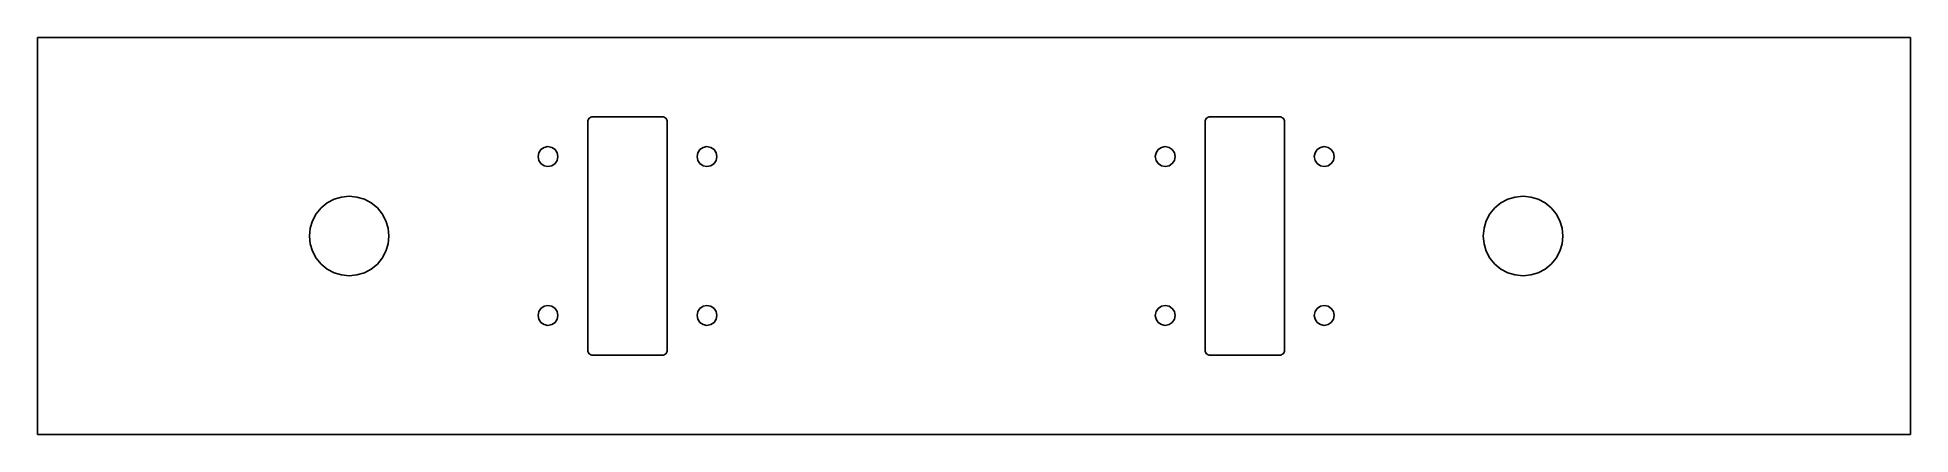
# Model space of a CAD drawing. Header units: millimetres. Extents: x 0 to 1197, y 0 to 254.
import ezdxf

# ---------------------------------------------------------------- set-up
doc = ezdxf.new("R2010")
doc.units = ezdxf.units.MM

msp = doc.modelspace()

# ---------------------------------------------------------------- linework, layer by layer
for p, q in [((1196.8, 254), (0, 254)), ((0, 254), (0, 0)), ((1196.8, 0), (1196.8, 254)), ((351.6, 200.025), (351.661, 200.644)), ((351.6, 53.975), (351.6, 200.025)), ((351.661, 200.644), (351.842, 201.24)), ((351.842, 201.24), (352.135, 201.789)), ((352.135, 201.789), (352.53, 202.27)), ((352.53, 202.27), (353.011, 202.665)), ((353.011, 202.665), (353.56, 202.958)), ((353.56, 202.958), (354.156, 203.139)), ((354.156, 203.139), (354.775, 203.2)), ((354.775, 203.2), (399.225, 203.2)), ((399.225, 203.2), (399.844, 203.139)), ((399.844, 203.139), (400.44, 202.958)), ((400.44, 202.958), (400.989, 202.665)), ((400.989, 202.665), (401.47, 202.27)), ((401.47, 202.27), (401.865, 201.789)), ((401.865, 201.789), (402.158, 201.24)), ((402.158, 201.24), (402.339, 200.644)), ((402.339, 200.644), (402.4, 200.025)), ((402.4, 200.025), (402.4, 53.975)), ((746, 200.025), (746.061, 200.644)), ((746, 53.975), (746, 200.025)), ((746.061, 200.644), (746.242, 201.24)), ((746.242, 201.24), (746.535, 201.789)), ((746.535, 201.789), (746.93, 202.27)), ((746.93, 202.27), (747.411, 202.665)), ((747.411, 202.665), (747.96, 202.958)), ((747.96, 202.958), (748.556, 203.139)), ((748.556, 203.139), (749.175, 203.2)), ((749.175, 203.2), (793.625, 203.2)), ((793.625, 203.2), (794.244, 203.139)), ((794.244, 203.139), (794.84, 202.958)), ((794.84, 202.958), (795.389, 202.665)), ((795.389, 202.665), (795.87, 202.27)), ((795.87, 202.27), (796.265, 201.789)), ((796.265, 201.789), (796.558, 201.24)), ((796.558, 201.24), (796.739, 200.644)), ((796.739, 200.644), (796.8, 200.025)), ((796.8, 200.025), (796.8, 53.975)), ((319.85, 177.8), (320.333, 180.23)), ((320.333, 180.23), (321.71, 182.29)), ((321.71, 182.29), (323.77, 183.667)), ((323.77, 183.667), (326.2, 184.15)), ((326.2, 184.15), (328.63, 183.667)), ((328.63, 183.667), (330.69, 182.29)), ((330.69, 182.29), (332.067, 180.23)), ((332.067, 180.23), (332.55, 177.8)), ((421.45, 177.8), (421.933, 180.23)), ((421.933, 180.23), (423.31, 182.29)), ((423.31, 182.29), (425.37, 183.667)), ((425.37, 183.667), (427.8, 184.15)), ((427.8, 184.15), (430.23, 183.667)), ((430.23, 183.667), (432.29, 182.29)), ((432.29, 182.29), (433.667, 180.23)), ((433.667, 180.23), (434.15, 177.8)), ((714.25, 177.8), (714.733, 180.23)), ((714.733, 180.23), (716.11, 182.29)), ((716.11, 182.29), (718.17, 183.667)), ((718.17, 183.667), (720.6, 184.15)), ((720.6, 184.15), (723.03, 183.667)), ((723.03, 183.667), (725.09, 182.29)), ((725.09, 182.29), (726.467, 180.23)), ((726.467, 180.23), (726.95, 177.8)), ((815.85, 177.8), (816.333, 180.23)), ((816.333, 180.23), (817.71, 182.29)), ((817.71, 182.29), (819.77, 183.667)), ((819.77, 183.667), (822.2, 184.15)), ((822.2, 184.15), (824.63, 183.667)), ((824.63, 183.667), (826.69, 182.29)), ((826.69, 182.29), (828.067, 180.23)), ((828.067, 180.23), (828.55, 177.8)), ((320.333, 175.37), (319.85, 177.8)), ((321.71, 173.31), (320.333, 175.37)), ((323.77, 171.933), (321.71, 173.31)), ((326.2, 171.45), (323.77, 171.933)), ((328.63, 171.933), (326.2, 171.45)), ((330.69, 173.31), (328.63, 171.933)), ((332.067, 175.37), (330.69, 173.31)), ((332.55, 177.8), (332.067, 175.37)), ((421.933, 175.37), (421.45, 177.8)), ((423.31, 173.31), (421.933, 175.37)), ((425.37, 171.933), (423.31, 173.31)), ((427.8, 171.45), (425.37, 171.933)), ((430.23, 171.933), (427.8, 171.45)), ((432.29, 173.31), (430.23, 171.933)), ((433.667, 175.37), (432.29, 173.31)), ((434.15, 177.8), (433.667, 175.37)), ((714.733, 175.37), (714.25, 177.8)), ((716.11, 173.31), (714.733, 175.37)), ((718.17, 171.933), (716.11, 173.31)), ((720.6, 171.45), (718.17, 171.933)), ((723.03, 171.933), (720.6, 171.45)), ((725.09, 173.31), (723.03, 171.933)), ((726.467, 175.37), (725.09, 173.31)), ((726.95, 177.8), (726.467, 175.37)), ((816.333, 175.37), (815.85, 177.8)), ((817.71, 173.31), (816.333, 175.37)), ((819.77, 171.933), (817.71, 173.31)), ((822.2, 171.45), (819.77, 171.933)), ((824.63, 171.933), (822.2, 171.45)), ((826.69, 173.31), (824.63, 171.933)), ((828.067, 175.37), (826.69, 173.31)), ((828.55, 177.8), (828.067, 175.37)), ((178.081, 141.111), (181.239, 144.961)), ((181.239, 144.961), (185.089, 148.119)), ((185.089, 148.119), (189.48, 150.467)), ((189.48, 150.467), (194.245, 151.912)), ((194.245, 151.912), (199.2, 152.4)), ((199.2, 152.4), (204.155, 151.912)), ((204.155, 151.912), (208.92, 150.467)), ((208.92, 150.467), (213.311, 148.119)), ((213.311, 148.119), (217.161, 144.961)), ((217.161, 144.961), (220.319, 141.111)), ((928.081, 141.111), (931.239, 144.961)), ((931.239, 144.961), (935.089, 148.119)), ((935.089, 148.119), (939.48, 150.467)), ((939.48, 150.467), (944.245, 151.912)), ((944.245, 151.912), (949.2, 152.4)), ((949.2, 152.4), (954.155, 151.912)), ((954.155, 151.912), (958.92, 150.467)), ((958.92, 150.467), (963.311, 148.119)), ((963.311, 148.119), (967.161, 144.961)), ((967.161, 144.961), (970.319, 141.111)), ((173.8, 127), (174.288, 131.955)), ((174.288, 131.955), (175.733, 136.72)), ((175.733, 136.72), (178.081, 141.111)), ((220.319, 141.111), (222.667, 136.72)), ((222.667, 136.72), (224.112, 131.955)), ((224.112, 131.955), (224.6, 127)), ((923.8, 127), (924.288, 131.955)), ((924.288, 131.955), (925.733, 136.72)), ((925.733, 136.72), (928.081, 141.111)), ((970.319, 141.111), (972.667, 136.72)), ((972.667, 136.72), (974.112, 131.955)), ((974.112, 131.955), (974.6, 127)), ((174.288, 122.045), (173.8, 127)), ((175.733, 117.28), (174.288, 122.045)), ((224.112, 122.045), (222.667, 117.28)), ((224.6, 127), (224.112, 122.045)), ((924.288, 122.045), (923.8, 127)), ((925.733, 117.28), (924.288, 122.045)), ((974.112, 122.045), (972.667, 117.28)), ((974.6, 127), (974.112, 122.045)), ((178.081, 112.889), (175.733, 117.28)), ((181.239, 109.039), (178.081, 112.889)), ((185.089, 105.881), (181.239, 109.039)), ((217.161, 109.039), (213.311, 105.881)), ((220.319, 112.889), (217.161, 109.039)), ((222.667, 117.28), (220.319, 112.889)), ((928.081, 112.889), (925.733, 117.28)), ((931.239, 109.039), (928.081, 112.889)), ((935.089, 105.881), (931.239, 109.039)), ((967.161, 109.039), (963.311, 105.881)), ((970.319, 112.889), (967.161, 109.039)), ((972.667, 117.28), (970.319, 112.889)), ((189.48, 103.533), (185.089, 105.881)), ((194.245, 102.088), (189.48, 103.533)), ((199.2, 101.6), (194.245, 102.088)), ((204.155, 102.088), (199.2, 101.6)), ((208.92, 103.533), (204.155, 102.088)), ((213.311, 105.881), (208.92, 103.533)), ((939.48, 103.533), (935.089, 105.881)), ((944.245, 102.088), (939.48, 103.533)), ((949.2, 101.6), (944.245, 102.088)), ((954.155, 102.088), (949.2, 101.6)), ((958.92, 103.533), (954.155, 102.088)), ((963.311, 105.881), (958.92, 103.533)), ((319.85, 76.2), (320.333, 78.63)), ((320.333, 73.77), (319.85, 76.2)), ((320.333, 78.63), (321.71, 80.6901)), ((321.71, 71.7099), (320.333, 73.77)), ((321.71, 80.6901), (323.77, 82.0666)), ((323.77, 82.0666), (326.2, 82.55)), ((326.2, 82.55), (328.63, 82.0666)), ((328.63, 82.0666), (330.69, 80.6901)), ((330.69, 80.6901), (332.067, 78.63)), ((332.067, 73.77), (330.69, 71.7099)), ((332.067, 78.63), (332.55, 76.2)), ((332.55, 76.2), (332.067, 73.77)), ((421.45, 76.2), (421.933, 78.63)), ((421.933, 73.77), (421.45, 76.2)), ((421.933, 78.63), (423.31, 80.6901)), ((423.31, 71.7099), (421.933, 73.77)), ((423.31, 80.6901), (425.37, 82.0666)), ((425.37, 82.0666), (427.8, 82.55)), ((427.8, 82.55), (430.23, 82.0666)), ((430.23, 82.0666), (432.29, 80.6901)), ((432.29, 80.6901), (433.667, 78.63)), ((433.667, 73.77), (432.29, 71.7099)), ((433.667, 78.63), (434.15, 76.2)), ((434.15, 76.2), (433.667, 73.77)), ((714.25, 76.2), (714.733, 78.63)), ((714.733, 73.77), (714.25, 76.2)), ((714.733, 78.63), (716.11, 80.6901)), ((716.11, 71.7099), (714.733, 73.77)), ((716.11, 80.6901), (718.17, 82.0666)), ((718.17, 82.0666), (720.6, 82.55)), ((720.6, 82.55), (723.03, 82.0666)), ((723.03, 82.0666), (725.09, 80.6901)), ((725.09, 80.6901), (726.467, 78.63)), ((726.467, 73.77), (725.09, 71.7099)), ((726.467, 78.63), (726.95, 76.2)), ((726.95, 76.2), (726.467, 73.77)), ((815.85, 76.2), (816.333, 78.63)), ((816.333, 73.77), (815.85, 76.2)), ((816.333, 78.63), (817.71, 80.6901)), ((817.71, 71.7099), (816.333, 73.77)), ((817.71, 80.6901), (819.77, 82.0666)), ((819.77, 82.0666), (822.2, 82.55)), ((822.2, 82.55), (824.63, 82.0666)), ((824.63, 82.0666), (826.69, 80.6901)), ((826.69, 80.6901), (828.067, 78.63)), ((828.067, 73.77), (826.69, 71.7099)), ((828.067, 78.63), (828.55, 76.2)), ((828.55, 76.2), (828.067, 73.77)), ((323.77, 70.3334), (321.71, 71.7099)), ((326.2, 69.85), (323.77, 70.3334)), ((328.63, 70.3334), (326.2, 69.85)), ((330.69, 71.7099), (328.63, 70.3334)), ((425.37, 70.3334), (423.31, 71.7099)), ((427.8, 69.85), (425.37, 70.3334)), ((430.23, 70.3334), (427.8, 69.85)), ((432.29, 71.7099), (430.23, 70.3334)), ((718.17, 70.3334), (716.11, 71.7099)), ((720.6, 69.85), (718.17, 70.3334)), ((723.03, 70.3334), (720.6, 69.85)), ((725.09, 71.7099), (723.03, 70.3334)), ((819.77, 70.3334), (817.71, 71.7099)), ((822.2, 69.85), (819.77, 70.3334)), ((824.63, 70.3334), (822.2, 69.85)), ((826.69, 71.7099), (824.63, 70.3334)), ((351.661, 53.3556), (351.6, 53.975)), ((351.842, 52.76), (351.661, 53.3556)), ((352.135, 52.2111), (351.842, 52.76)), ((352.53, 51.7299), (352.135, 52.2111)), ((353.011, 51.3351), (352.53, 51.7299)), ((353.56, 51.0417), (353.011, 51.3351)), ((354.156, 50.861), (353.56, 51.0417)), ((354.775, 50.8), (354.156, 50.861)), ((399.225, 50.8), (354.775, 50.8)), ((399.844, 50.861), (399.225, 50.8)), ((400.44, 51.0417), (399.844, 50.861)), ((400.989, 51.3351), (400.44, 51.0417)), ((401.47, 51.7299), (400.989, 51.3351)), ((401.865, 52.2111), (401.47, 51.7299)), ((402.158, 52.76), (401.865, 52.2111)), ((402.339, 53.3556), (402.158, 52.76)), ((402.4, 53.975), (402.339, 53.3556)), ((746.061, 53.3556), (746, 53.975)), ((746.242, 52.76), (746.061, 53.3556)), ((746.535, 52.2111), (746.242, 52.76)), ((746.93, 51.7299), (746.535, 52.2111)), ((747.411, 51.3351), (746.93, 51.7299)), ((747.96, 51.0417), (747.411, 51.3351)), ((748.556, 50.861), (747.96, 51.0417)), ((749.175, 50.8), (748.556, 50.861)), ((793.625, 50.8), (749.175, 50.8)), ((794.244, 50.861), (793.625, 50.8)), ((794.84, 51.0417), (794.244, 50.861)), ((795.389, 51.3351), (794.84, 51.0417)), ((795.87, 51.7299), (795.389, 51.3351)), ((796.265, 52.2111), (795.87, 51.7299)), ((796.558, 52.76), (796.265, 52.2111)), ((796.739, 53.3556), (796.558, 52.76)), ((796.8, 53.975), (796.739, 53.3556)), ((0, 0), (1196.8, 0))]:
    msp.add_line(p, q)

doc.saveas('drawing.dxf')
